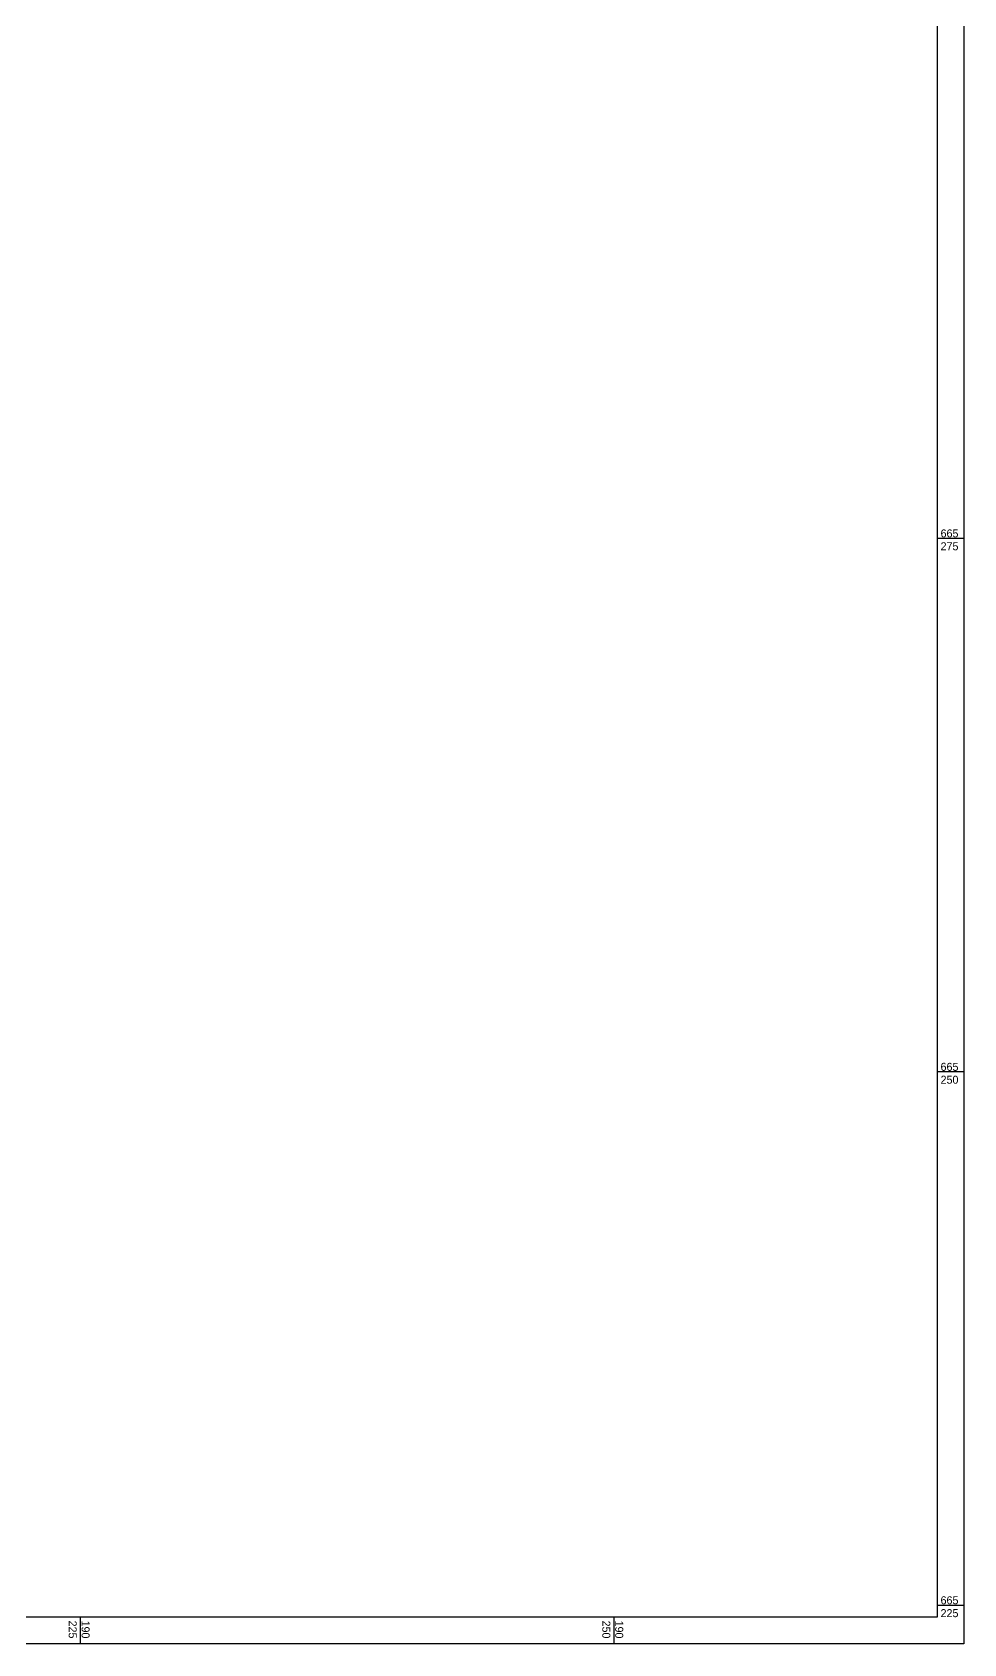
# Model space of a CAD drawing. Extents: x 190024 to 190266, y 665223 to 665488.
# Drawn here: x 190222.7 to 190266.4, y 665223.2 to 665298.7 of the extents above; entities that cross this region are included whole.
import ezdxf
from ezdxf.enums import TextEntityAlignment as Align

# ---------------------------------------------------------------- set-up
doc = ezdxf.new("R2010")
doc.units = 0
doc.header["$LTSCALE"] = 1.25
doc.layers.add('M1280', color=7, linetype='Continuous')
doc.styles.get("Standard").update_dxf_attribs({"font": 'hebtxt.shx'})

msp = doc.modelspace()

# ---------------------------------------------------------------- linework, layer by layer
at = {"layer": 'M1280'}
for p, q in [((190266.379, 665275), (190265.129, 665275)), ((190266.379, 665250), (190265.129, 665250)), ((190266.379, 665225), (190265.129, 665225)), ((190225, 665223.199), (190225, 665224.449)), ((190250, 665223.199), (190250, 665224.449))]:
    msp.add_line(p, q, dxfattribs=at)
msp.add_lwpolyline([(190266.379, 665488.187), (190266.379, 665223.199), (190024.104, 665223.199), (190024.104, 665488.187), (190266.379, 665488.187)], dxfattribs=at)
msp.add_lwpolyline([(190265.129, 665486.937), (190265.129, 665224.449), (190025.354, 665224.449), (190025.354, 665486.937)], close=True, dxfattribs=at)

# ---------------------------------------------------------------- texts
for s, p in [('665', (190266.129, 665275.05)), ('275', (190266.129, 665274.446)), ('665', (190266.129, 665250.05)), ('250', (190266.129, 665249.446)), ('665', (190266.129, 665225.05)), ('225', (190266.129, 665224.446))]:
    msp.add_text(s, height=0.375, dxfattribs=at).set_placement(p, align=Align.RIGHT)
for s, p in [('225', (190224.446, 665223.449)), ('190', (190225.05, 665223.449)), ('250', (190249.446, 665223.449)), ('190', (190250.05, 665223.449))]:
    msp.add_text(s, height=0.375, rotation=270, dxfattribs=at).set_placement(p, align=Align.RIGHT)

doc.saveas('drawing.dxf')
